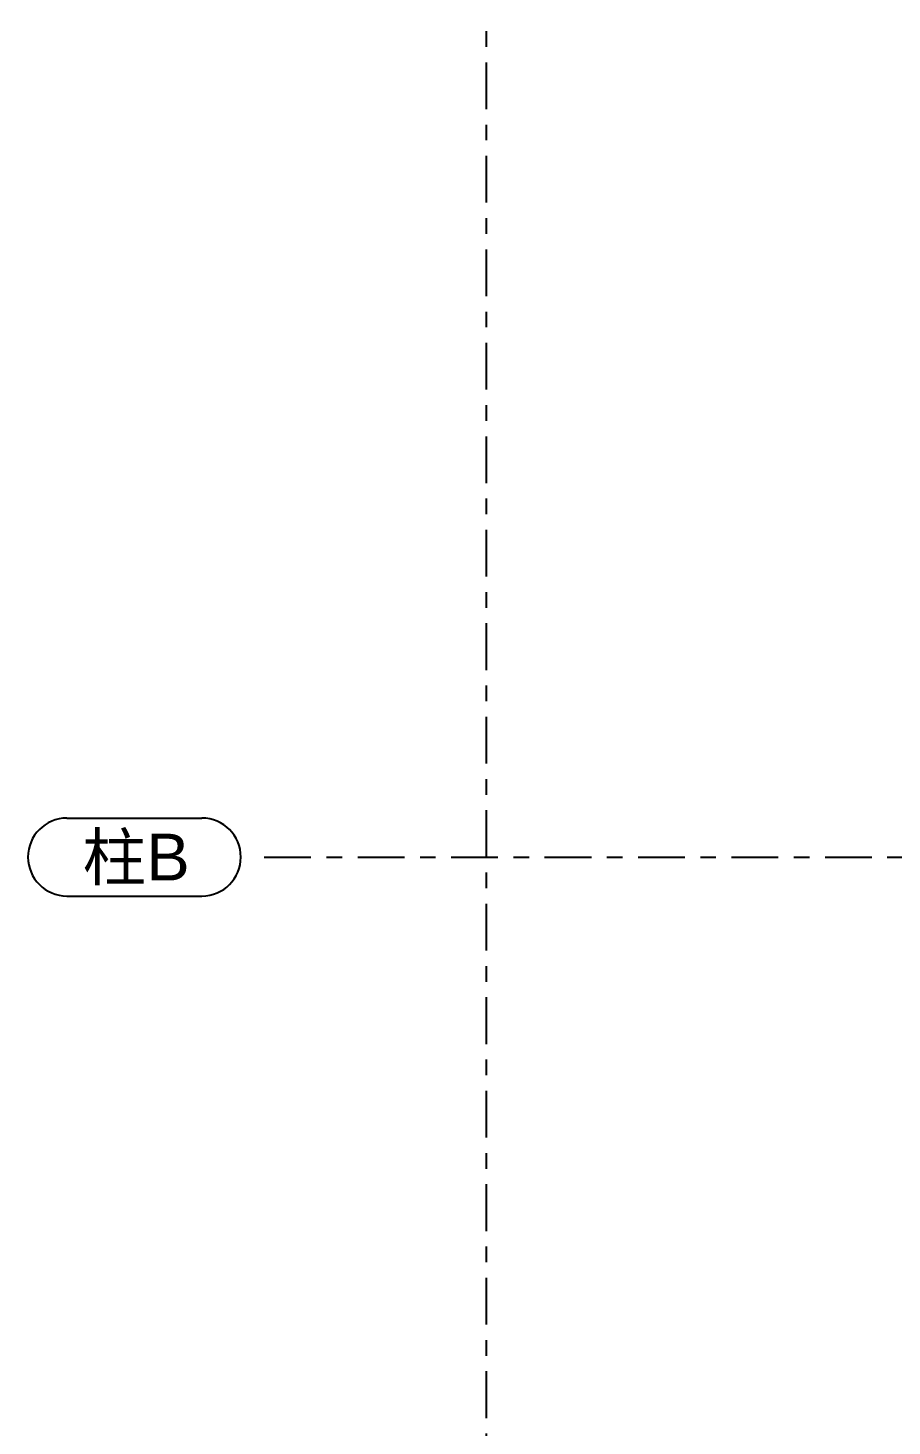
# Model space of a CAD drawing. Extents: x -29293 to 30124, y -19360 to 22650.
# Drawn here: x 11796 to 17343, y 6641 to 15613 of the extents above; entities that cross this region are included whole.
import ezdxf

# ---------------------------------------------------------------- set-up
doc = ezdxf.new("R2010")
doc.units = 0
doc.linetypes.add('XKITLINE00', pattern=[0])
doc.linetypes.add('XKITLINE03', pattern=[6, 3, -1, 1, -1])
doc.layers.add('grid', color=7, linetype='CONTINUOUS')
doc.styles.add('STYLE_1', font='arial.ttf', dxfattribs={"height": 0.2})

# ---------------------------------------------------------------- blocks, each defined once
blk = doc.blocks.new('*D930')
at = {"layer": 'grid', "color": 4, "linetype": 'XKITLINE03'}
blk.add_line((1180.73, 1572.377), (1180.73, 1740.377), dxfattribs=at)
blk = doc.blocks.new('*D933')
at = {"layer": 'grid', "color": 4, "linetype": 'XKITLINE00'}
for p, q in [((1153.793, 1658.877), (1162.461, 1658.877)), ((1153.793, 1653.877), (1162.461, 1653.877))]:
    blk.add_line(p, q, dxfattribs=at)
at = {"layer": 'grid', "color": 4, "linetype": 'XKITLINE03'}
blk.add_line((1166.461, 1656.377), (1271.23, 1656.377), dxfattribs=at)
at = {"layer": 'grid', "color": 4, "linetype": 'XKITLINE00'}
for centre, start, end in [((1153.793, 1656.377), 90, -90), ((1162.461, 1656.377), -90, 90)]:
    blk.add_arc(centre, 2.5, start, end, dxfattribs=at)
at = {"layer": 'grid', "color": 4, "style": 'STYLE_1'}
blk.add_text('柱B', height=3, dxfattribs=at).set_placement((1154.793, 1654.877))

msp = doc.modelspace()

# ---------------------------------------------------------------- block references
at = {"layer": 'grid', "xscale": 100, "yscale": 100, "zscale": 100}
for name in ['*D930', '*D933']:
    msp.add_blockref(name, (-103333.8, -155345.7), dxfattribs=at)

doc.saveas('drawing.dxf')
